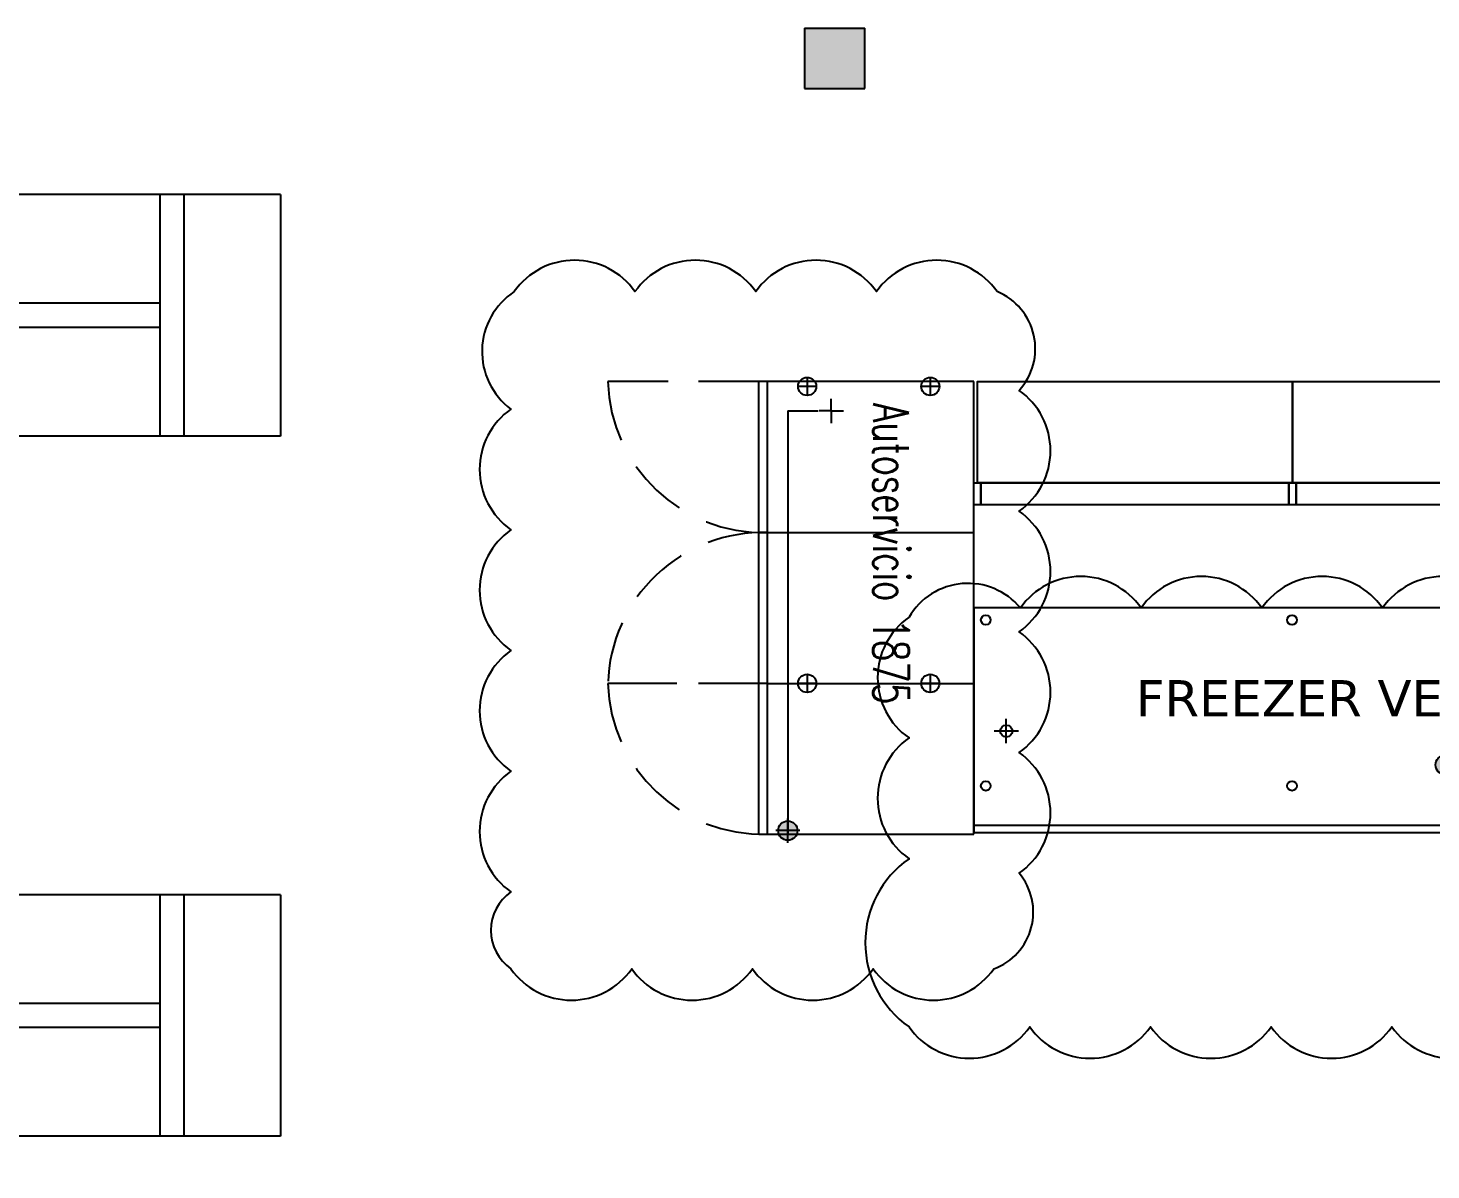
# Model space of a CAD drawing. Header units: metres. Extents: x 95 to 486, y 2972 to 3465.
# Drawn here: x 217.37 to 223.18, y 3390.1 to 3394.83 of the extents above; entities that cross this region are included whole.
import ezdxf

# ---------------------------------------------------------------- set-up
doc = ezdxf.new("R2010")
doc.units = ezdxf.units.M
doc.linetypes.add('DASHED2', pattern=[0.375, 0.25, -0.125])
for name, color, linetype in [('0_MUROS', 7, 'Continuous'), ('E-EXHIBIDORAS', 8, 'Continuous'), ('E-TXT', 7, 'Continuous'), ('E_EXHIBIDORAS', 1, 'Continuous'), ('E_GONDOLAS', 1, 'Continuous'), ('T_TEXTOS-EQUIPAMIENTO', 5, 'Continuous')]:
    doc.layers.add(name, color=color, linetype=linetype)

# ---------------------------------------------------------------- blocks, each defined once
blk = doc.blocks.new('FREEZER 5P')
at = {"layer": 'E_EXHIBIDORAS'}
blk.add_hatch(color=256, dxfattribs=at).paths.add_polyline_path([(473.6697, 76.7128, 1), (473.5897, 76.7128, 1)])
for p, q in [((471.8122, 76.8028), (471.8122, 76.9028)), ((475.4472, 76.8028), (475.4472, 76.9028)), ((471.8622, 76.8528), (471.7622, 76.8528)), ((475.4972, 76.8528), (475.3972, 76.8528)), ((471.6772, 76.4628), (475.5822, 76.4628))]:
    blk.add_line(p, q, dxfattribs=at)
blk.add_lwpolyline([(471.6772, 76.4328), (475.5822, 76.4328), (475.5822, 77.3628), (471.6772, 77.3628), (471.6772, 76.4328)], dxfattribs=at)
for centre, radius in [((471.7272, 77.3128), 0.02), ((472.9956, 77.3128), 0.02), ((474.2639, 77.3128), 0.02), ((475.5322, 77.3128), 0.02), ((471.8122, 76.8528), 0.025), ((475.4472, 76.8528), 0.025), ((473.6297, 76.7128), 0.04), ((471.7272, 76.6258), 0.02), ((472.9956, 76.6258), 0.02), ((474.2639, 76.6258), 0.02), ((475.5322, 76.6258), 0.02)]:
    blk.add_circle(centre, radius, dxfattribs=at)
at = {"layer": 'T_TEXTOS-EQUIPAMIENTO', "color": 5, "insert": (472.349, 77.0637), "char_height": 0.15, "width": 2.495107, "attachment_point": 1}
blk.add_mtext('{\\fVerdana|b0|i0|c0|p34;FREEZER VERTICAL 5P}', dxfattribs=at)
blk = doc.blocks.new('COSTAN-REFERENCIA DE DESAGÜES')
at = {"layer": 'E-EXHIBIDORAS'}
blk.add_hatch(color=256, dxfattribs=at).paths.add_polyline_path([(40, 0, 1), (-40, 0, 1)])
blk.add_circle((0, 0), 40, dxfattribs=at)
blk = doc.blocks.new('ESQUINA')
at = {"layer": 'E-EXHIBIDORAS'}
for p, q in [((232.7338, 3384.0696), (230.8588, 3384.0696)), ((230.8588, 3384.0696), (230.8588, 3383.2146)), ((231.4838, 3383.1796), (231.4838, 3384.0696)), ((232.1088, 3383.2146), (232.1088, 3384.0696)), ((232.7338, 3383.1796), (232.7338, 3384.0696)), ((230.8411, 3383.8896), (230.9164, 3383.8896)), ((230.8788, 3383.9272), (230.8788, 3383.8519)), ((232.0711, 3383.8896), (232.1464, 3383.8896)), ((232.1088, 3383.9272), (232.1088, 3383.8519)), ((230.9804, 3383.4796), (230.9804, 3383.5296)), ((230.9804, 3383.4796), (230.9304, 3383.4796)), ((230.9804, 3383.4796), (230.9804, 3383.4296)), ((230.9804, 3383.4796), (231.0304, 3383.4796)), ((230.8788, 3383.4172), (230.8788, 3383.3419)), ((230.9804, 3383.2996), (230.9804, 3383.4246)), ((232.1088, 3383.4172), (232.1088, 3383.3419)), ((230.8411, 3383.3796), (230.9164, 3383.3796)), ((232.0711, 3383.3796), (232.1464, 3383.3796)), ((232.7188, 3383.3496), (232.7188, 3383.2496)), ((230.9804, 3383.2996), (232.7338, 3383.2996)), ((232.7688, 3383.2996), (232.6688, 3383.2996)), ((230.8588, 3383.2146), (232.7338, 3383.2146)), ((230.8588, 3383.2146), (230.8588, 3383.1796)), ((232.7338, 3383.1796), (230.8588, 3383.1796))]:
    blk.add_line(p, q, dxfattribs=at)
at = {"layer": 'E-EXHIBIDORAS', "linetype": 'DASHED2'}
for p, q in [((230.8588, 3383.1796), (230.8588, 3382.5546)), ((232.1088, 3383.2146), (232.1088, 3382.5546)), ((232.1088, 3383.1796), (232.1088, 3382.5546))]:
    blk.add_line(p, q, dxfattribs=at)
at = {"layer": 'E-EXHIBIDORAS'}
for centre in [(230.8788, 3383.8896), (232.1088, 3383.8896), (230.8788, 3383.3796), (232.1088, 3383.3796)]:
    blk.add_circle(centre, 0.0376, dxfattribs=at)
at = {"layer": 'E-EXHIBIDORAS', "linetype": 'DASHED2'}
for centre, start, end in [((230.8413, 3383.1971), 271.5602, 1.5602), ((232.1263, 3383.1971), 178.4398, 268.4398), ((232.0913, 3383.1971), 271.5602, 1.5602)]:
    blk.add_arc(centre, 0.6427, start, end, dxfattribs=at)
at = {"layer": 'E-EXHIBIDORAS', "xscale": 0.001, "yscale": 0.001, "zscale": 0.001}
blk.add_blockref('COSTAN-REFERENCIA DE DESAGÜES', (232.7188, 3383.2996), dxfattribs=at)
at = {"layer": 'E-TXT', "insert": (230.9476, 3383.8014), "char_height": 0.148, "attachment_point": 1}
blk.add_mtext_dynamic_manual_height_columns('{\\Fromans|c0;\\W0.7;Autoservicio 1875}', width=2517.267036, gutter_width=1.3826, heights=[0], dxfattribs=at)

msp = doc.modelspace()

# ---------------------------------------------------------------- hatches: boundary and pattern name
at = {"layer": '0_MUROS'}
h = msp.add_hatch(color=256, dxfattribs=at)
h.paths.add_polyline_path([(220.8386, 3394.8345), (220.5886, 3394.8345), (220.5886, 3394.5845), (220.8386, 3394.5845)])
h.paths.add_polyline_path([(230.7786, 3389.8595), (230.4586, 3389.8595), (230.4586, 3389.5395), (230.7786, 3389.5395)])
h.paths.add_polyline_path([(220.8386, 3389.8245), (220.5886, 3389.8245), (220.5886, 3389.5745), (220.8386, 3389.5745)])
h.paths.add_polyline_path([(220.8386, 3384.8045), (220.5886, 3384.8045), (220.5886, 3384.5545), (220.8386, 3384.5545)])

# ---------------------------------------------------------------- linework, layer by layer
msp.add_lwpolyline([(219.3732, 3390.9381, 0.520567), (219.8732, 3390.9381, 0.520567), (220.3732, 3390.9381, 0.520567), (220.8732, 3390.9381, 0.520567), (221.3732, 3390.9381, 0.520567), (221.4778, 3391.3335, 0.520567), (221.4778, 3391.8335, 0.520567), (221.4778, 3392.3335, 0.520567), (221.4778, 3392.8335, 0.520567), (221.4778, 3393.3335, 0.520567), (221.3869, 3393.7426, 0.520567), (220.8869, 3393.7426, 0.520567), (220.3869, 3393.7426, 0.520567), (219.8869, 3393.7426, 0.520567), (219.3869, 3393.7426, 0.520567), (219.3732, 3393.2563, 0.520567), (219.3732, 3392.7563, 0.520567), (219.3732, 3392.2563, 0.520567), (219.3732, 3391.7563, 0.520567), (219.3732, 3391.2563, 0.520567)], format="xyb", close=True)
msp.add_lwpolyline([(223.4831, 3392.4326, 0.520567), (222.9831, 3392.4326, 0.520567), (222.4831, 3392.4326, 0.520567), (221.9831, 3392.4326, 0.520567), (221.4831, 3392.4326, 0.520567), (221.0218, 3392.394, 0.520567), (221.0218, 3391.894, 0.520567), (221.0218, 3391.394, 0.520567), (221.0218, 3390.6977, 0.520567), (221.5218, 3390.6977, 0.520567), (222.0218, 3390.6977, 0.520567), (222.5218, 3390.6977, 0.520567), (223.0218, 3390.6977, 0.520567), (223.5218, 3390.6977, 0.520567)], format="xyb")
for p, q in [((220.5886, 3394.8345), (220.8386, 3394.8345)), ((220.5886, 3394.8345), (220.5886, 3394.5845)), ((220.8386, 3394.5845), (220.8386, 3394.8345)), ((220.5886, 3394.5845), (220.8386, 3394.5845))]:
    msp.add_line(p, q, dxfattribs=at)
at = {"layer": 'E_EXHIBIDORAS', "color": 3}
msp.add_lwpolyline([(221.3199, 3392.8601), (221.2899, 3392.8601), (221.2899, 3392.9501), (221.3199, 3392.9501)], close=True, dxfattribs=at)
at = {"layer": 'E_GONDOLAS'}
for p, q in [((218.4186, 3394.1445), (206.6186, 3394.1445)), ((218.4186, 3394.1445), (218.4186, 3393.1445)), ((218.4186, 3393.1445), (206.6186, 3393.1445)), ((218.4186, 3391.2445), (206.6186, 3391.2445)), ((218.4186, 3391.2445), (218.4186, 3390.2445)), ((218.4186, 3390.2445), (206.6186, 3390.2445))]:
    msp.add_line(p, q, dxfattribs=at)
at = {"layer": 'E_GONDOLAS', "color": 3}
for p, q in [((217.9186, 3394.1445), (217.9186, 3393.1445)), ((218.0186, 3394.1445), (218.0186, 3393.1445)), ((217.9186, 3393.6945), (207.1186, 3393.6945)), ((217.9186, 3393.5945), (207.1186, 3393.5945)), ((217.9186, 3391.2445), (217.9186, 3390.2445)), ((218.0186, 3391.2445), (218.0186, 3390.2445)), ((217.9186, 3390.7945), (207.1186, 3390.7945)), ((217.9186, 3390.6945), (207.1186, 3390.6945))]:
    msp.add_line(p, q, dxfattribs=at)
at = {"layer": 'E_GONDOLAS'}
for points in [[(222.6099, 3392.9501), (221.3049, 3392.9501), (221.3049, 3393.3701), (222.6099, 3393.3701)], [(223.9149, 3392.9501), (222.6099, 3392.9501), (222.6099, 3393.3701), (223.9149, 3393.3701)]]:
    msp.add_lwpolyline(points, close=True, dxfattribs=at)
at = {"layer": 'E_GONDOLAS', "color": 3}
for points in [[(222.5949, 3392.8601), (221.3199, 3392.8601), (221.3199, 3392.9501), (222.5949, 3392.9501)], [(222.6249, 3392.8601), (222.5949, 3392.8601), (222.5949, 3392.9501), (222.6249, 3392.9501)], [(222.6249, 3392.8601), (222.5949, 3392.8601), (222.5949, 3392.9501), (222.6249, 3392.9501)], [(223.8999, 3392.8601), (222.6249, 3392.8601), (222.6249, 3392.9501), (223.8999, 3392.9501)]]:
    msp.add_lwpolyline(points, close=True, dxfattribs=at)

# ---------------------------------------------------------------- block references
at = {"layer": 'E_EXHIBIDORAS'}
for name, p, rotation in [('ESQUINA', (-3162.7797, 3624.2289), 270), ('FREEZER 5P', (-250.3873, 3315.07), 359.9999815321289)]:
    msp.add_blockref(name, p, dxfattribs=dict(at, rotation=rotation))

doc.saveas('drawing.dxf')
